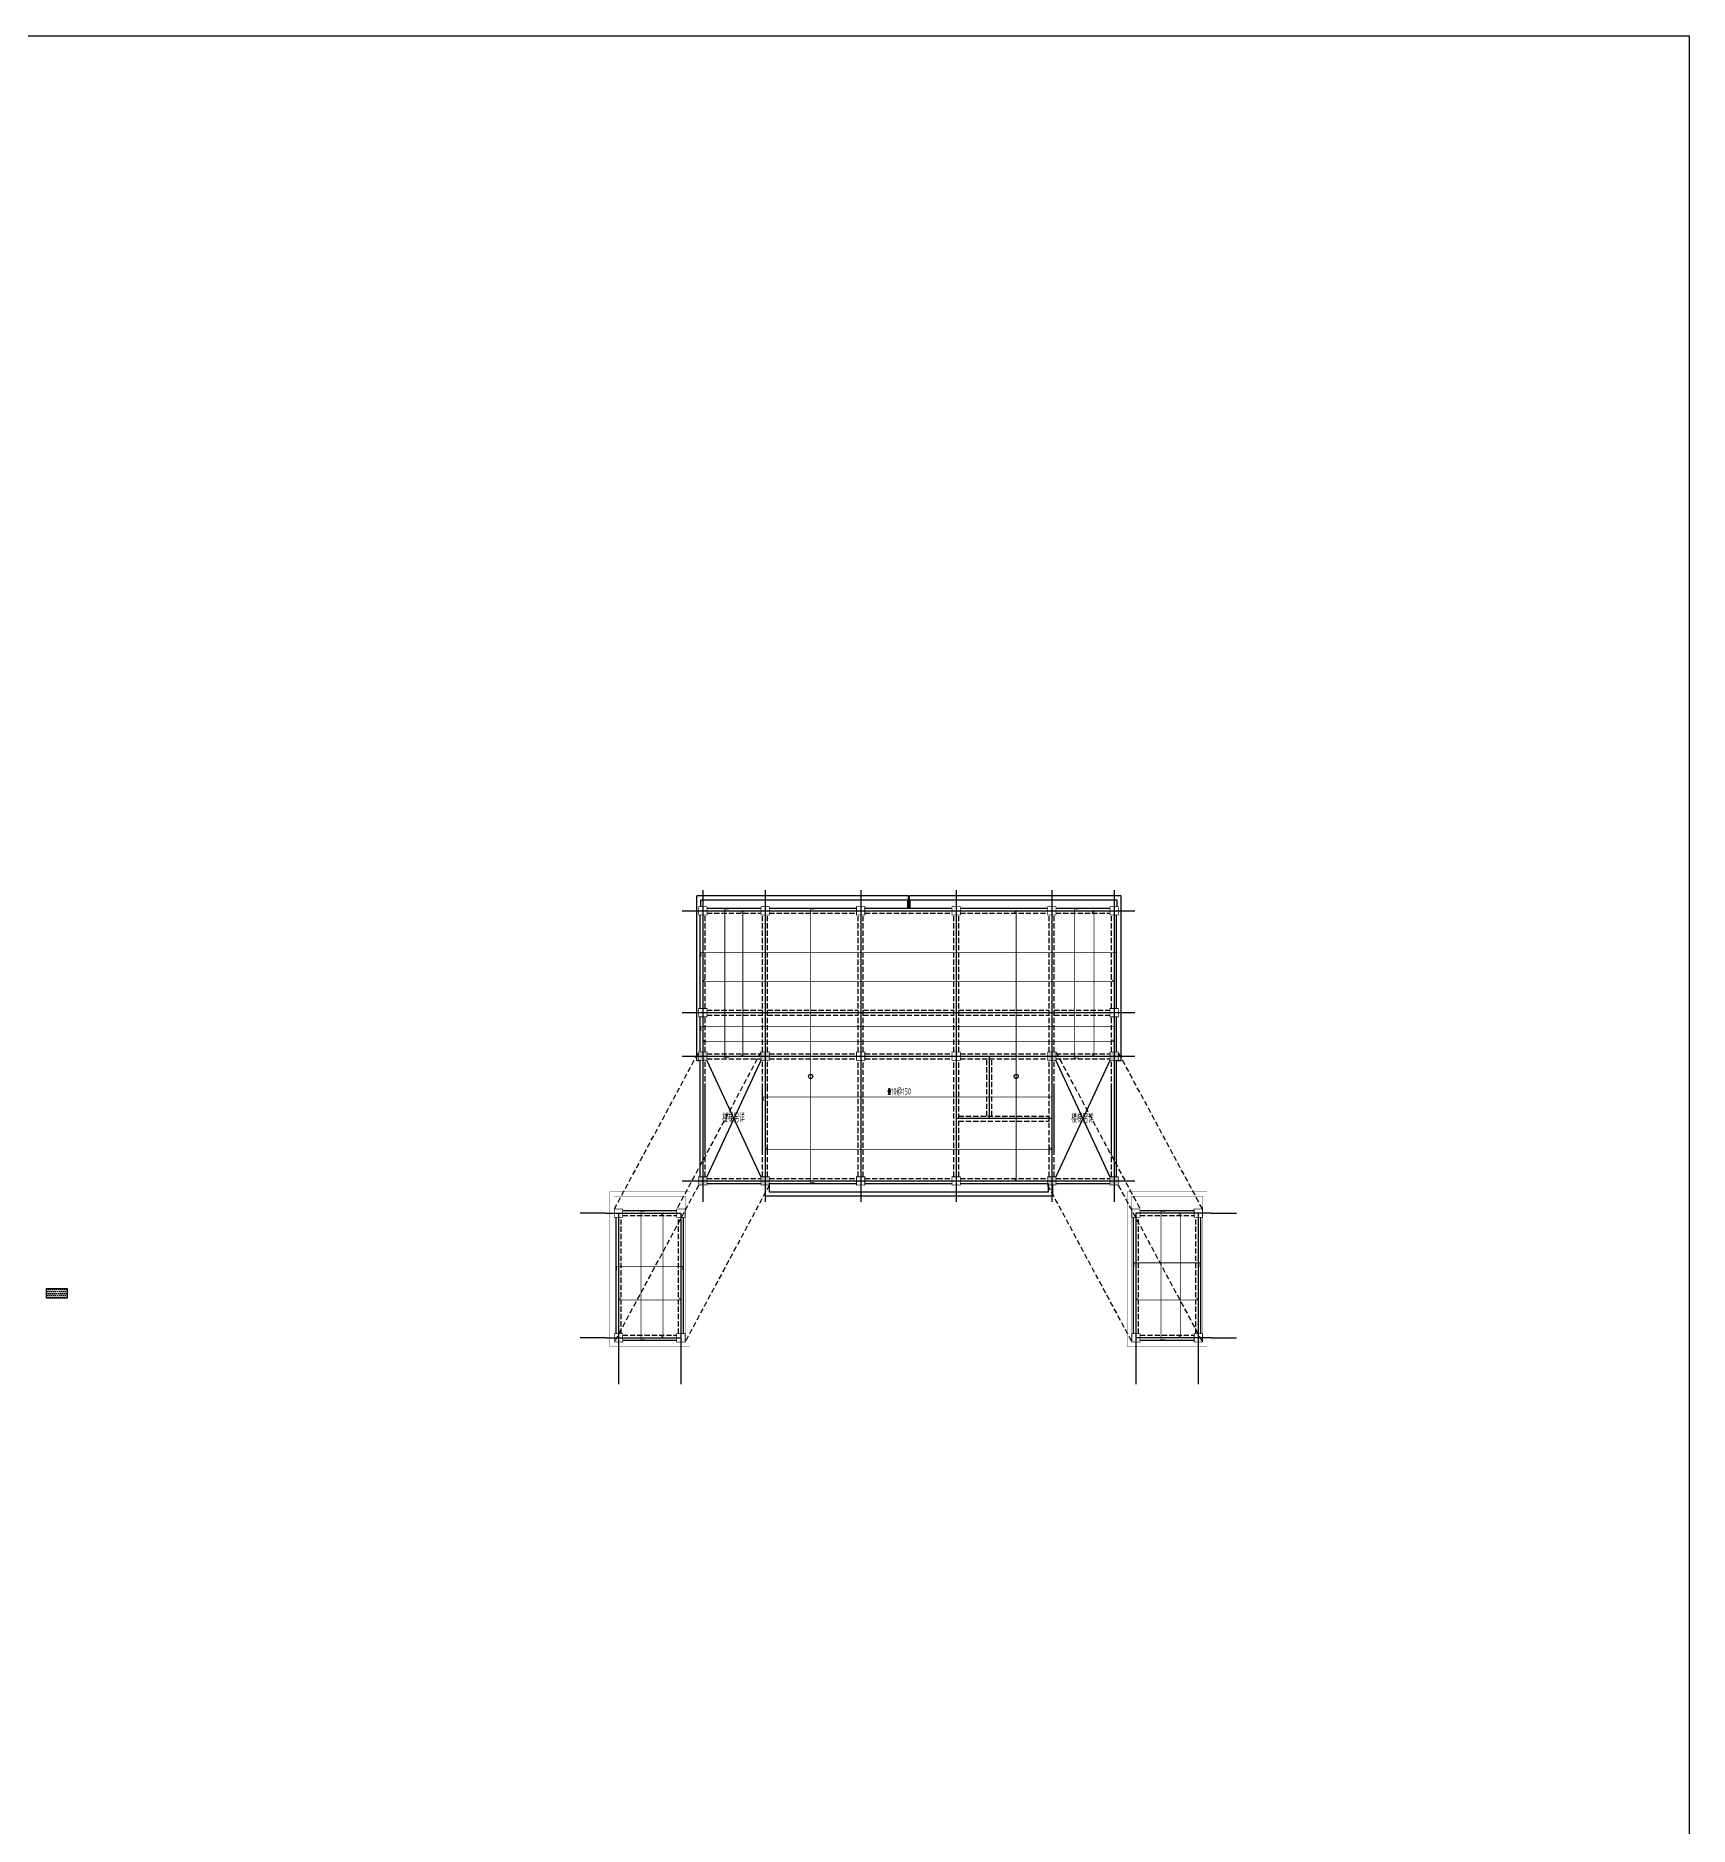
# Model space of a CAD drawing. Extents: x 389606 to 781446, y -84812 to 87496.
# Drawn here: x 701842 to 781446, y 1342 to 87496 of the extents above; entities that cross this region are included whole.
import ezdxf

# ---------------------------------------------------------------- set-up
doc = ezdxf.new("R2010")
doc.units = 0
doc.header["$LTSCALE"] = 1000
doc.header["$MEASUREMENT"] = 0
doc.linetypes.add('DASH', pattern=[0.35, 0.25, -0.1])
doc.linetypes.add('DASHED2', pattern=[0.375, 0.25, -0.125])
doc.layers.get('0').update_dxf_attribs({"linetype": 'CONTINUOUS'})
for name, color, linetype in [('AXIS', 3, 'CONTINUOUS'), ('DOTE', 5, 'CONTINUOUS'), ('柱', 2, 'CONTINUOUS'), ('梁', 4, 'CONTINUOUS'), ('梁原位标注', 7, 'CONTINUOUS'), ('梁虚线', 134, 'DASH'), ('楼板正筋钢筋', 24, 'CONTINUOUS'), ('楼板负筋钢筋', 1, 'CONTINUOUS'), ('零厚板', 7, 'CONTINUOUS')]:
    doc.layers.add(name, color=color, linetype=linetype)
doc.styles.get("Standard").update_dxf_attribs({"font": 'GBENOR', "bigfont": 'GBCBIG'})

# ---------------------------------------------------------------- blocks, each defined once
blk = doc.blocks.new('asd3asd3asd')
at = {"layer": 'AXIS'}
for p, q in [((666740, -440379), (665517, -440379)), ((666740, -446379), (665517, -446379)), ((667363, -447014), (667363, -448617)), ((670363, -447014), (670363, -448617))]:
    blk.add_line(p, q, dxfattribs=at)
at = {"layer": 'DOTE'}
for p, q in [((666740, -440379), (670363, -440379)), ((667363, -440379), (667363, -447014)), ((670363, -440379), (670363, -447014)), ((666740, -446379), (670363, -446379))]:
    blk.add_line(p, q, dxfattribs=at)
blk = doc.blocks.new('asd0asdasd5asdad2')
at = {"layer": 'DOTE'}
for p, q in [((539368, 47332), (539368, 32332)), ((542368, 47332), (542368, 32332)), ((546968, 47332), (546968, 32332)), ((551568, 47332), (551568, 32332)), ((556168, 47332), (556168, 32332)), ((559168, 47332), (559168, 32332)), ((538368, 46332), (560168, 46332)), ((538368, 41432), (560168, 41432)), ((538368, 39332), (560168, 39332)), ((553168, 36332), (553168, 39332)), ((556168, 36332), (551568, 36332)), ((538368, 33332), (560168, 33332))]:
    blk.add_line(p, q, dxfattribs=at)

msp = doc.modelspace()

# ---------------------------------------------------------------- hatches: boundary and pattern name
h = msp.add_hatch(color=2)
h.paths.add_polyline_path([(753956.3, 38190.3), (753956.3, 38590.3), (753556.3, 38590.3), (753556.3, 38190.3)])
h.paths.add_polyline_path([(753956.3, 32190.3), (753956.3, 32590.3), (753556.3, 32590.3), (753556.3, 32190.3)])
h.paths.add_polyline_path([(750956.3, 38190.3), (750956.3, 38590.3), (750556.3, 38590.3), (750556.3, 38190.3)])
h.paths.add_polyline_path([(750956.3, 32190.3), (750956.3, 32590.3), (750556.3, 32590.3), (750556.3, 32190.3)])
h.paths.add_polyline_path([(737156.3, 38190.3), (737156.3, 38590.3), (736756.3, 38590.3), (736756.3, 38190.3)])
h.paths.add_polyline_path([(737156.3, 32190.3), (737156.3, 32590.3), (736756.3, 32590.3), (736756.3, 32190.3)])
h.paths.add_polyline_path([(734156.3, 38190.3), (734156.3, 38590.3), (733756.3, 38590.3), (733756.3, 38190.3)])
h.paths.add_polyline_path([(734156.3, 32190.3), (734156.3, 32590.3), (733756.3, 32590.3), (733756.3, 32190.3)])
h = msp.add_hatch()
h.set_pattern_fill('松散材料', color=256, scale=50, style=0)
h.set_pattern_definition([(180, (1635316.51, 33826.7), (-46.875, 93.75), [0, -93.75])])
h.paths.add_polyline_path([(702363.1, 27212.8), (703360, 27212.8), (703360, 26749.2), (702363.1, 26749.2)])

# ---------------------------------------------------------------- linework, layer by layer
for p, q in [((743851.3, 46110.3), (733661.3, 46110.3)), ((733661.3, 38190.3), (733661.3, 46110.3)), ((743821.3, 45910.3), (733861.3, 45910.3)), ((733861.3, 45590.3), (733861.3, 45910.3)), ((743821.3, 45510.3), (743821.3, 45910.3)), ((743851.3, 45510.3), (743851.3, 46110.3)), ((743911.3, 45510.3), (743911.3, 46110.3)), ((754101.3, 46110.3), (743911.3, 46110.3)), ((743941.3, 45510.3), (743941.3, 45910.3)), ((753901.3, 45910.3), (743941.3, 45910.3)), ((753901.3, 45590.3), (753901.3, 45910.3)), ((754101.3, 38190.3), (754101.3, 46110.3)), ((733661.3, 38190.3), (733756.3, 38190.3)), ((753901.3, 38190.3), (754101.3, 38190.3)), ((736956.3, 32215.3), (736956.3, 31670.3)), ((737156.3, 32270.3), (737156.3, 31870.3)), ((750606.3, 31870.3), (750606.3, 32270.3)), ((750806.3, 31670.3), (750806.3, 32215.3)), ((736956.3, 31670.3), (750806.3, 31670.3)), ((737156.3, 31870.3), (750606.3, 31870.3))]:
    msp.add_line(p, q)
at = {"color": 181, "linetype": 'DASHED2'}
for p, q in [((729701.8, 31043.6), (733756.3, 38590.6)), ((736756.3, 38590.6), (732701.8, 31043.6)), ((750956.3, 38590.6), (755010.8, 31043.6)), ((758010.8, 31043.6), (753956.3, 38590.6)), ((733756.3, 32190.6), (729701.8, 24643.6)), ((737156.3, 32190.6), (733101.8, 24643.6)), ((750556.3, 32190.6), (754610.8, 24643.6)), ((753956.3, 32190.6), (758010.8, 24643.6))]:
    msp.add_line(p, q, dxfattribs=at)
for points in [[(605249.7, 87496.2), (781446.2, 87496.2), (781446.2, -84811.7), (605249.7, -84811.7)], [(702363.1, 27212.8), (703360, 27212.8), (703360, 26749.2), (702363.1, 26749.2)]]:
    msp.add_lwpolyline(points, close=True)
at = {"const_width": 10}
for points in [[(730076.8, 31863.4), (729481.8, 31863.4), (729481.8, 24423.4), (733321.8, 24423.4), (733321.8, 31863.4)], [(730076.8, 31663.4), (729681.8, 31663.4), (729681.8, 24623.4), (733121.8, 24623.4), (733121.8, 31663.4)], [(754985.8, 31863.4), (754390.8, 31863.4), (754390.8, 24423.4), (758230.8, 24423.4), (758230.8, 31863.4)], [(754985.8, 31663.4), (754590.8, 31663.4), (754590.8, 24623.4), (758030.8, 24623.4), (758030.8, 31663.4)]]:
    msp.add_lwpolyline(points, close=True, dxfattribs=at)
at = {"color": 2}
for centre in [(739149, 37420.2), (749043.6, 37420.2)]:
    msp.add_circle(centre, 100, dxfattribs=at)
at = {"layer": 'AXIS'}
for p, q in [((758434.7, 30843.4), (759656.9, 30843.4)), ((754810.8, 24208.4), (754810.8, 22605.7)), ((757810.8, 24208.4), (757810.8, 22605.7)), ((758434.7, 24843.4), (759656.9, 24843.4))]:
    msp.add_line(p, q, dxfattribs=at)
at = {"layer": 'DOTE'}
for p, q in [((758434.7, 30843.4), (754810.8, 30843.4)), ((754810.8, 30843.4), (754810.8, 24208.4)), ((757810.8, 30843.4), (757810.8, 24208.4)), ((758434.7, 24843.4), (754810.8, 24843.4))]:
    msp.add_line(p, q, dxfattribs=at)
at = {"layer": '柱', "const_width": 35}
for points in [[(734156.3, 45190.3), (734156.3, 45590.3), (733756.3, 45590.3), (733756.3, 45190.3)], [(737156.3, 45190.3), (737156.3, 45590.3), (736756.3, 45590.3), (736756.3, 45190.3)], [(741756.3, 45190.3), (741756.3, 45590.3), (741356.3, 45590.3), (741356.3, 45190.3)], [(746356.3, 45190.3), (746356.3, 45590.3), (745956.3, 45590.3), (745956.3, 45190.3)], [(750956.3, 45190.3), (750956.3, 45590.3), (750556.3, 45590.3), (750556.3, 45190.3)], [(753956.3, 45190.3), (753956.3, 45590.3), (753556.3, 45590.3), (753556.3, 45190.3)], [(734156.3, 40290.3), (734156.3, 40690.3), (733756.3, 40690.3), (733756.3, 40290.3)], [(753956.3, 40290.3), (753956.3, 40690.3), (753556.3, 40690.3), (753556.3, 40290.3)], [(734156.3, 38190.3), (734156.3, 38590.3), (733756.3, 38590.3), (733756.3, 38190.3)], [(737156.3, 38190.3), (737156.3, 38590.3), (736756.3, 38590.3), (736756.3, 38190.3)], [(741756.3, 38190.3), (741756.3, 38590.3), (741356.3, 38590.3), (741356.3, 38190.3)], [(746356.3, 38190.3), (746356.3, 38590.3), (745956.3, 38590.3), (745956.3, 38190.3)], [(750956.3, 38190.3), (750956.3, 38590.3), (750556.3, 38590.3), (750556.3, 38190.3)], [(753956.3, 38190.3), (753956.3, 38590.3), (753556.3, 38590.3), (753556.3, 38190.3)], [(734156.3, 32190.3), (734156.3, 32590.3), (733756.3, 32590.3), (733756.3, 32190.3)], [(737156.3, 32190.3), (737156.3, 32590.3), (736756.3, 32590.3), (736756.3, 32190.3)], [(741756.3, 32190.3), (741756.3, 32590.3), (741356.3, 32590.3), (741356.3, 32190.3)], [(746356.3, 32190.3), (746356.3, 32590.3), (745956.3, 32590.3), (745956.3, 32190.3)], [(750956.3, 32190.3), (750956.3, 32590.3), (750556.3, 32590.3), (750556.3, 32190.3)], [(753956.3, 32190.3), (753956.3, 32590.3), (753556.3, 32590.3), (753556.3, 32190.3)], [(730101.8, 30643.4), (730101.8, 31043.4), (729701.8, 31043.4), (729701.8, 30643.4)], [(733101.8, 30643.4), (733101.8, 31043.4), (732701.8, 31043.4), (732701.8, 30643.4)], [(755010.8, 30643.4), (755010.8, 31043.4), (754610.8, 31043.4), (754610.8, 30643.4)], [(758010.8, 30643.4), (758010.8, 31043.4), (757610.8, 31043.4), (757610.8, 30643.4)], [(730101.8, 24643.4), (730101.8, 25043.4), (729701.8, 25043.4), (729701.8, 24643.4)], [(733101.8, 24643.4), (733101.8, 25043.4), (732701.8, 25043.4), (732701.8, 24643.4)], [(755010.8, 24643.4), (755010.8, 25043.4), (754610.8, 25043.4), (754610.8, 24643.4)], [(758010.8, 24643.4), (758010.8, 25043.4), (757610.8, 25043.4), (757610.8, 24643.4)]]:
    msp.add_lwpolyline(points, close=True, dxfattribs=at)
at = {"layer": '梁'}
for p, q in [((733836.3, 40690.3), (733836.3, 45190.3)), ((734156.3, 45510.3), (736756.3, 45510.3)), ((737156.3, 45510.3), (741356.3, 45510.3)), ((741756.3, 45510.3), (745956.3, 45510.3)), ((746356.3, 45510.3), (750556.3, 45510.3)), ((750956.3, 45510.3), (753556.3, 45510.3)), ((753876.3, 40690.3), (753876.3, 45190.3)), ((733836.3, 38590.3), (733836.3, 40290.3)), ((753876.3, 38590.3), (753876.3, 40290.3)), ((733836.3, 36830.3), (733836.3, 38190.3)), ((753876.3, 36830.3), (753876.3, 38190.3)), ((733836.3, 33890.3), (733836.3, 36830.3)), ((734076.3, 33890.3), (734076.3, 36830.3)), ((736836.3, 33890.3), (736836.3, 36830.3)), ((750876.3, 33890.3), (750876.3, 36830.3)), ((753636.3, 33890.3), (753636.3, 36830.3)), ((753876.3, 33890.3), (753876.3, 36830.3)), ((733836.3, 32590.3), (733836.3, 33890.3)), ((753876.3, 32590.3), (753876.3, 33890.3)), ((734156.3, 32270.3), (736756.3, 32270.3)), ((737156.3, 32270.3), (741356.3, 32270.3)), ((741756.3, 32270.3), (745956.3, 32270.3)), ((746356.3, 32270.3), (750556.3, 32270.3)), ((750956.3, 32270.3), (753556.3, 32270.3)), ((729781.8, 25043.4), (729781.8, 30643.4)), ((730101.8, 30963.4), (732701.8, 30963.4)), ((733021.8, 25043.4), (733021.8, 30643.4)), ((754690.8, 25043.4), (754690.8, 30643.4)), ((755010.8, 30963.4), (757610.8, 30963.4)), ((757930.8, 25043.4), (757930.8, 30643.4)), ((730101.8, 24723.4), (732701.8, 24723.4)), ((755010.8, 24723.4), (757610.8, 24723.4))]:
    msp.add_line(p, q, dxfattribs=at)
at = {"layer": '梁虚线'}
for p, q in [((734076.3, 40690.3), (734076.3, 45190.3)), ((734156.3, 45270.3), (736756.3, 45270.3)), ((736836.3, 38590.3), (736836.3, 45190.3)), ((737076.3, 38590.3), (737076.3, 45190.3)), ((737156.3, 45270.3), (741356.3, 45270.3)), ((741436.3, 38590.3), (741436.3, 45190.3)), ((741676.3, 38590.3), (741676.3, 45190.3)), ((741756.3, 45270.3), (745956.3, 45270.3)), ((746036.3, 38590.3), (746036.3, 45190.3)), ((746276.3, 38590.3), (746276.3, 45190.3)), ((746356.3, 45270.3), (750556.3, 45270.3)), ((750636.3, 38590.3), (750636.3, 45190.3)), ((750876.3, 38590.3), (750876.3, 45190.3)), ((750956.3, 45270.3), (753556.3, 45270.3)), ((753636.3, 40690.3), (753636.3, 45190.3)), ((734156.3, 40610.3), (736836.3, 40610.3)), ((737076.3, 40610.3), (741436.3, 40610.3)), ((741676.3, 40610.3), (746036.3, 40610.3)), ((746276.3, 40610.3), (750636.3, 40610.3)), ((750876.3, 40610.3), (753556.3, 40610.3)), ((734076.3, 38590.3), (734076.3, 40290.3)), ((734156.3, 40370.3), (736836.3, 40370.3)), ((737076.3, 40370.3), (741436.3, 40370.3)), ((741676.3, 40370.3), (746036.3, 40370.3)), ((746276.3, 40370.3), (750636.3, 40370.3)), ((750876.3, 40370.3), (753556.3, 40370.3)), ((753636.3, 38590.3), (753636.3, 40290.3)), ((734076.3, 36830.3), (734076.3, 38190.3)), ((734156.3, 38510.3), (736756.3, 38510.3)), ((734156.3, 38270.3), (736756.3, 38270.3)), ((736836.3, 36830.3), (736836.3, 38190.3)), ((737076.3, 36830.3), (737076.3, 38190.3)), ((737156.3, 38510.3), (741356.3, 38510.3)), ((737156.3, 38270.3), (741356.3, 38270.3)), ((741436.3, 32590.3), (741436.3, 38190.3)), ((741676.3, 32590.3), (741676.3, 38190.3)), ((741756.3, 38510.3), (745956.3, 38510.3)), ((741756.3, 38270.3), (745956.3, 38270.3)), ((746036.3, 32590.3), (746036.3, 38190.3)), ((746276.3, 32590.3), (746276.3, 38190.3)), ((746356.3, 38510.3), (750556.3, 38510.3)), ((746356.3, 38270.3), (750556.3, 38270.3)), ((747636.3, 35510.3), (747636.3, 38270.3)), ((747876.3, 35510.3), (747876.3, 38270.3)), ((750636.3, 36830.3), (750636.3, 38190.3)), ((750876.3, 36830.3), (750876.3, 38190.3)), ((750956.3, 38510.3), (753556.3, 38510.3)), ((750956.3, 38270.3), (753556.3, 38270.3)), ((753636.3, 36830.3), (753636.3, 38190.3)), ((737076.3, 33890.3), (737076.3, 36830.3)), ((750636.3, 33890.3), (750636.3, 36830.3)), ((746276.3, 35510.3), (750636.3, 35510.3)), ((746276.3, 35270.3), (750636.3, 35270.3)), ((734076.3, 32590.3), (734076.3, 33890.3)), ((736836.3, 32590.3), (736836.3, 33890.3)), ((737076.3, 32590.3), (737076.3, 33890.3)), ((750636.3, 32590.3), (750636.3, 33890.3)), ((750876.3, 32590.3), (750876.3, 33890.3)), ((753636.3, 32590.3), (753636.3, 33890.3)), ((734156.3, 32510.3), (736756.3, 32510.3)), ((737156.3, 32510.3), (741356.3, 32510.3)), ((741756.3, 32510.3), (745956.3, 32510.3)), ((746356.3, 32510.3), (750556.3, 32510.3)), ((750956.3, 32510.3), (753556.3, 32510.3)), ((730021.8, 25043.4), (730021.8, 30643.4)), ((730101.8, 30723.4), (732701.8, 30723.4)), ((732781.8, 25043.4), (732781.8, 30643.4)), ((754930.8, 25043.4), (754930.8, 30643.4)), ((755010.8, 30723.4), (757610.8, 30723.4)), ((757690.8, 25043.4), (757690.8, 30643.4)), ((730101.8, 24963.4), (732701.8, 24963.4)), ((755010.8, 24963.4), (757610.8, 24963.4))]:
    msp.add_line(p, q, dxfattribs=at)
at = {"layer": '楼板正筋钢筋', "const_width": 35}
for points in [[(735776.3, 38496.4), (735882.3, 38390.3), (735882.3, 45390.3), (735776.2, 45284.3)], [(748937.6, 32496.4), (749043.6, 32390.3), (749043.6, 45390.3), (748937.6, 45284.3)], [(752684.3, 38496.4), (752790.3, 38390.3), (752790.3, 45390.3), (752684.2, 45284.3)], [(734062.4, 42086.6), (733956.3, 41980.6), (753756.3, 41980.6), (753650.3, 42086.7)], [(734062.4, 39198.7), (733956.3, 39092.6), (753756.3, 39092.6), (753650.3, 39198.7)], [(737062.4, 34006.9), (736956.3, 33900.8), (750756.3, 33900.8), (750650.3, 34006.9)], [(731935.8, 24949.4), (732041.8, 24843.4), (732041.8, 30843.4), (731935.7, 30737.3)], [(756844.8, 24949.4), (756950.8, 24843.4), (756950.8, 30843.4), (756844.7, 30737.3)], [(730007.9, 26769.4), (729901.8, 26663.4), (732901.8, 26663.4), (732795.8, 26769.5)], [(754916.9, 26769.4), (754810.8, 26663.4), (757810.8, 26663.4), (757704.8, 26769.5)]]:
    msp.add_lwpolyline(points, dxfattribs=at)
at = {"layer": '楼板负筋钢筋', "const_width": 35}
for points in [[(735215, 38318.7), (735015, 38318.7), (735015, 45480.3), (735215, 45480.3)], [(739349, 32300.3), (739149, 32300.3), (739149, 45480.3), (739349, 45480.3)], [(752048.5, 38305.3), (751848.5, 38305.3), (751848.5, 45480.3), (752048.5, 45480.3)], [(733866.3, 43181.9), (733866.3, 43381.9), (753846.3, 43381.9), (753846.3, 43181.9)], [(733866.3, 39611), (733866.3, 39811), (753846.3, 39811), (753846.3, 39611)], [(736866.3, 36232.8), (736866.3, 36432.8), (750756.3, 36432.8), (750756.3, 36232.8)], [(731175.5, 24753.4), (730975.5, 24753.4), (730975.5, 30933.4), (731175.5, 30933.4)], [(756220.2, 24753.4), (756020.2, 24753.4), (756020.2, 30933.4), (756220.2, 30933.4)], [(754720.8, 28250.9), (754720.8, 28450.9), (757900.8, 28450.9), (757900.8, 28250.9)], [(729811.8, 28086.9), (729811.8, 28286.9), (732991.8, 28286.9), (732991.8, 28086.9)]]:
    msp.add_lwpolyline(points, dxfattribs=at)
at = {"layer": '零厚板'}
for p, q in [((736756.3, 38190.3), (734156.3, 32590.3)), ((734156.3, 38190.3), (736756.3, 32590.3)), ((753556.3, 38190.3), (750956.3, 32590.3)), ((750956.3, 38190.3), (753556.3, 32590.3))]:
    msp.add_line(p, q, dxfattribs=at)

# ---------------------------------------------------------------- block references
at = {"color": 2}
for name, p in [('asd0asdasd5asdad2', (194587.8, -941.6)), ('asd3asd3asd', (62538.4, 471222.5))]:
    msp.add_blockref(name, p, dxfattribs=at)

# ---------------------------------------------------------------- texts
at = {"color": 181, "width": 0.7}
msp.add_text('%%13210@150', height=300, dxfattribs=at).set_placement((742842.7, 36548.5))
at = {"layer": '梁原位标注', "width": 0.7}
for p in [(734897.7, 35212.7), (751698, 35195.3)]:
    msp.add_text('楼梯另详', height=385, dxfattribs=at).set_placement(p)

doc.saveas('drawing.dxf')
